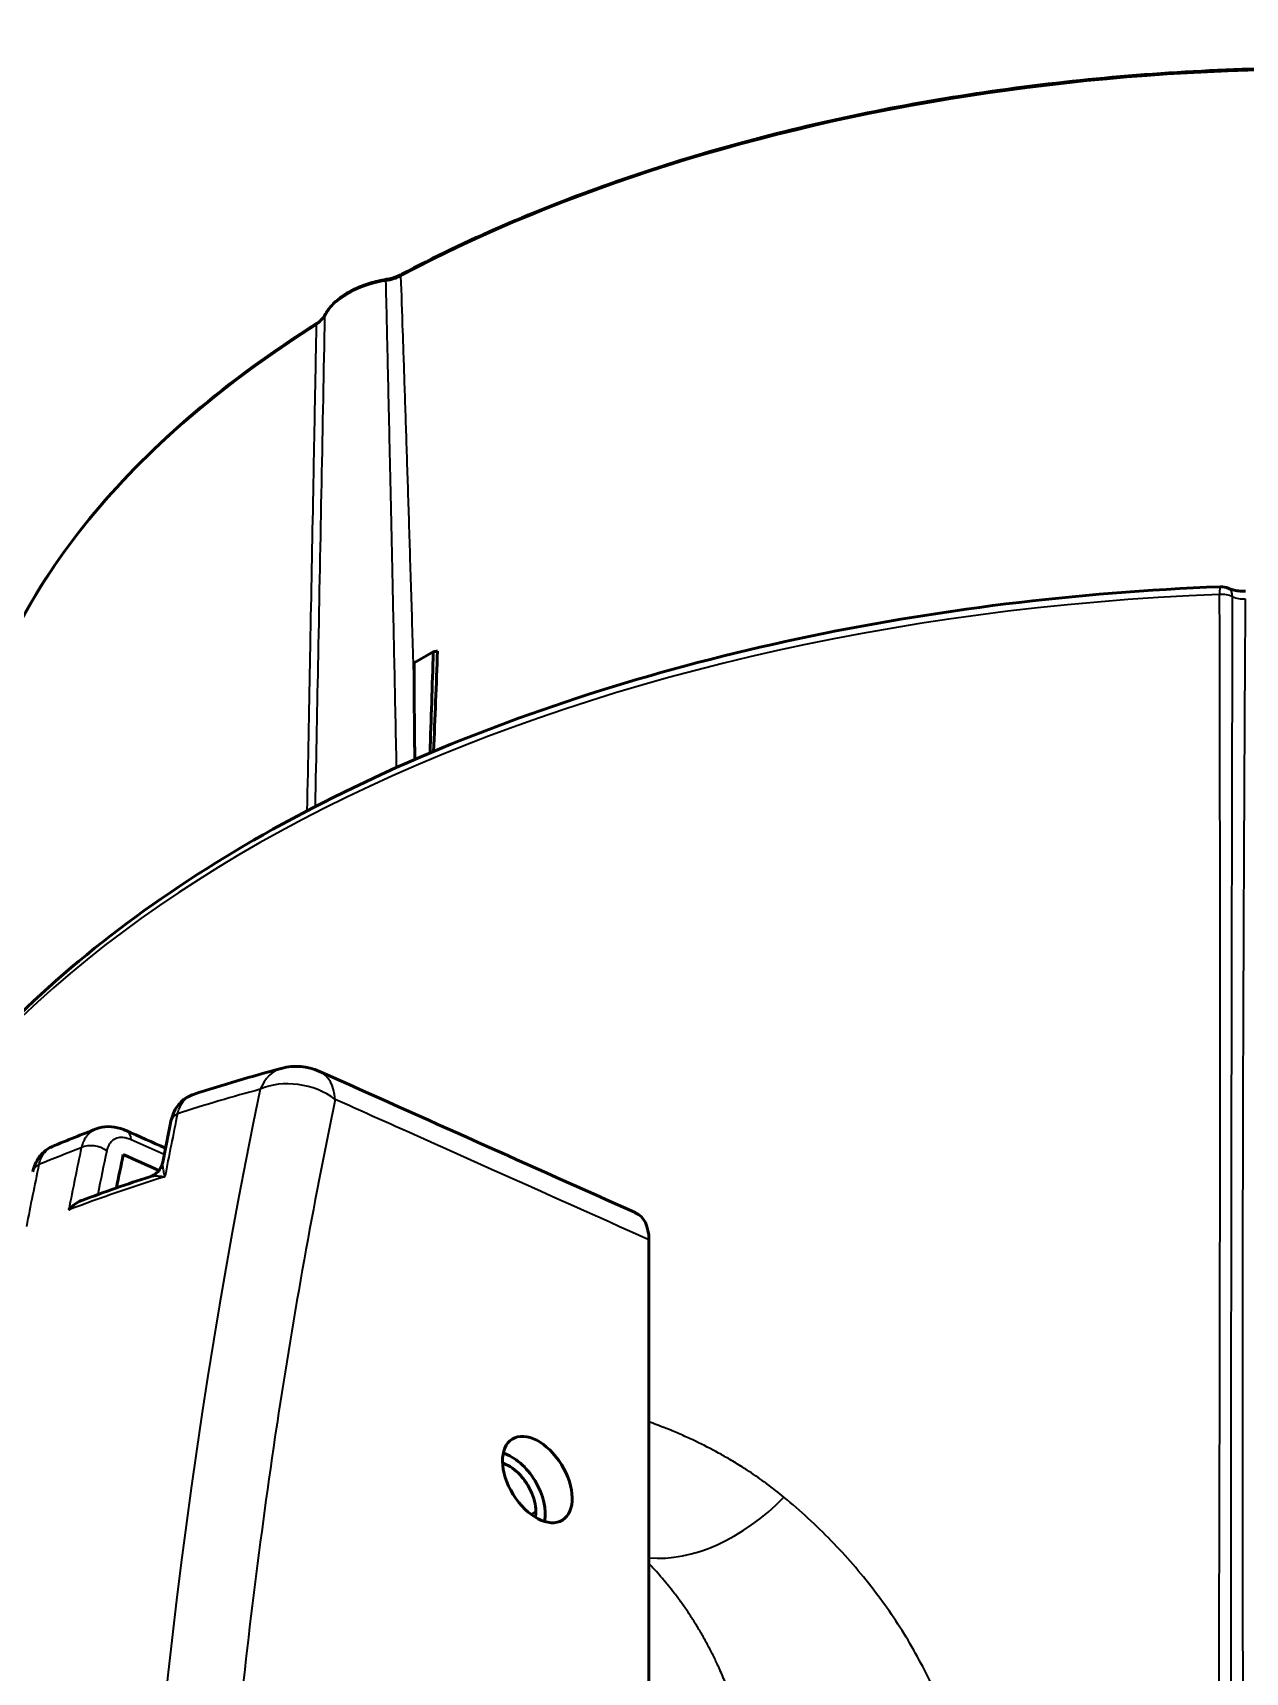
# Model space of a CAD drawing. Header units: millimetres. Extents: x 40 to 2195, y 40 to 1687.
# Drawn here: x 429.7 to 493.3, y 447 to 533 of the extents above; entities that cross this region are included whole.
import ezdxf

# ---------------------------------------------------------------- set-up
doc = ezdxf.new("R2010")
doc.units = ezdxf.units.MM
doc.header["$LTSCALE"] = 8
doc.layers.add('Visible (ISO)', color=7, linetype='Continuous', lineweight=50)
doc.layers.add('Visible Narrow (ISO)', color=7, linetype='Continuous', lineweight=35)

msp = doc.modelspace()

# ---------------------------------------------------------------- linework, layer by layer
at = {"layer": 'Visible (ISO)'}
for p, q in [((450.7, 500.55), (449.699, 499.972)), ((449.699, 498.596), (449.699, 499.972)), ((441.098, 475.037), (441.098, 475.037)), ((436.499, 473.76), (436.499, 473.76)), ((435.828, 473.003), (435.828, 473.003)), ((440.231, 470.516), (440.231, 470.516)), ((462.017, 469.69), (462.017, 351.447)), ((439.935, 468.887), (439.935, 468.887)), ((439.698, 467.546), (439.698, 467.546)), ((439.559, 466.743), (439.559, 466.743)), ((439.351, 465.511), (439.351, 465.511)), ((467.96, 455.147), (467.96, 455.147)), ((467.22, 454.599), (467.22, 454.599)), ((464.442, 449.575), (464.442, 449.575)), ((464.631, 449.265), (464.631, 449.265))]:
    msp.add_line(p, q, dxfattribs=at)
for centre, radius, start, end in [((492.039, 502.965), 1, 65.85974, 92.21454), ((443.505, 475.79), 3, 65.8966, 105.03161)]:
    msp.add_arc(centre, radius, start, end, dxfattribs=at)
for centre, major_axis, ratio, start_param, end_param in [((449.138, 520.181), (-0.093, 0.177), 0.551382, 6.283141, 6.283393), ((445.19, 518.122), (-0.178, 0.091), 0.783053, 6.28304, 6.283503), ((454.153, 494.066), (-11.75, 0), 0.57735, 4.990808, 5.010665), ((434.166, 474.508), (0.407, 0.913), 0.603237, 0.000059, 0.000144), ((748.555, 214.75), (-227.233, 393.451), 0.577444, 0.573167, 0.578583), ((459.894, 468.458), (1.499, 2.61), 0.575711, 5.496518, 6.341205), ((454.747, 456.291), (-1.318, 2.126), 0.597134, 3.701571, 5.685776)]:
    msp.add_ellipse(centre, major_axis=major_axis, ratio=ratio, start_param=start_param, end_param=end_param, dxfattribs=at)
msp.add_ellipse((456.162, 457.108), major_axis=(-1.318, 2.126), ratio=0.597134, dxfattribs=at)
for points, knots in [([(449.044, 520.358), (452.416, 522.14), (456.084, 523.735), (463.877, 526.49), (468.002, 527.652), (476.559, 529.498), (480.99, 530.184), (489.998, 531.054), (494.575, 531.24), (503.705, 531.103), (508.258, 530.781), (512.717, 530.211)], [4.7564126, 4.7564126, 4.7564126, 4.7564126, 4.9482427, 4.9482427, 5.1400727, 5.1400727, 5.3319028, 5.3319028, 5.5237328, 5.5237328, 5.7155629, 5.7155629, 5.7155629, 5.7155629]), ([(445.012, 518.213), (445.107, 518.398), (445.233, 518.575), (445.537, 518.908), (445.717, 519.063), (446.121, 519.349), (446.347, 519.478), (446.834, 519.708), (447.097, 519.809), (447.65, 519.977), (447.939, 520.045), (448.237, 520.096)], [4.2141934, 4.2141934, 4.2141934, 4.2141934, 4.4136823, 4.4136823, 4.6131713, 4.6131713, 4.8126603, 4.8126603, 5.0121493, 5.0121493, 5.2114133, 5.2114133, 5.2114133, 5.2114133]), ([(448.238, 520.096), (448.447, 520.131), (448.647, 520.187), (448.902, 520.288), (448.976, 520.321), (449.044, 520.358)], [0, 0, 0, 0, 0.06540045, 0.06540045, 0.0942294, 0.0942294, 0.0942294, 0.0942294]), ([(444.596, 517.793), (444.733, 517.879), (444.844, 517.977), (444.959, 518.121), (444.989, 518.167), (445.012, 518.213)], [0, 0, 0, 0, 0.06326743, 0.06326743, 0.09247902, 0.09247902, 0.09247902, 0.09247902]), ([(425.789, 490.332), (425.832, 492.35), (426.131, 494.366), (427.231, 498.349), (428.033, 500.317), (430.121, 504.16), (431.408, 506.037), (434.438, 509.66), (436.181, 511.406), (440.085, 514.732), (442.247, 516.311), (444.594, 517.791)], [3.9393337, 3.9393337, 3.9393337, 3.9393337, 4.0851616, 4.0851616, 4.2309894, 4.2309894, 4.3768173, 4.3768173, 4.5226452, 4.5226452, 4.6684315, 4.6684315, 4.6684315, 4.6684315]), ([(492.001, 503.964), (484.439, 503.672), (476.951, 502.748), (462.723, 499.71), (455.984, 497.595), (443.798, 492.338), (438.352, 489.197), (429.194, 482.12), (425.481, 478.185), (421.698, 472.279), (420.769, 470.517), (420.022, 468.725)], [0.852277, 0.852277, 0.852277, 0.852277, 1.139685, 1.139685, 1.427092, 1.427092, 1.7145, 1.7145, 2.001908, 2.001908, 2.119998, 2.119998, 2.119998, 2.119998]), ([(492.448, 503.878), (492.512, 503.849), (492.59, 503.821), (492.762, 503.774), (492.86, 503.755), (493.068, 503.728), (493.183, 503.721), (493.309, 503.723), (493.323, 503.723), (493.337, 503.724)], [0, 0, 0, 0, 0.03042135, 0.03042135, 0.06177183, 0.06177183, 0.09556021, 0.09556021, 0.09975197, 0.09975197, 0.09975197, 0.09975197]), ([(449.699, 498.596), (449.699, 498.557), (449.699, 498.466), (449.699, 498.262), (449.7, 498.076), (449.701, 497.882), (449.702, 497.685), (449.703, 497.486), (449.705, 497.284), (449.706, 497.079), (449.708, 496.872), (449.71, 496.662), (449.712, 496.45), (449.714, 496.235), (449.717, 496.018), (449.719, 495.799), (449.722, 495.578), (449.724, 495.355), (449.727, 495.13), (449.729, 494.977), (449.73, 494.899), (449.73, 494.897)], [0, 0, 0, 0, 0.0185185, 0.037037, 0.0555556, 0.0740741, 0.0925926, 0.1111111, 0.1296296, 0.1481481, 0.1666667, 0.1851852, 0.2037037, 0.2222222, 0.2407407, 0.2592593, 0.2777778, 0.2962963, 0.3148148, 0.3333333, 0.3337687, 0.3337687, 0.3337687, 0.3337687]), ([(436.932, 475.914), (436.991, 476.198), (437.103, 476.471), (437.417, 476.906), (437.612, 477.081), (437.921, 477.248), (438.013, 477.288), (438.108, 477.319)], [0.0006714, 0.0006714, 0.0006714, 0.0006714, 0.1000358, 0.1000358, 0.1871083, 0.1871083, 0.2216035, 0.2216035, 0.2216035, 0.2216035]), ([(433.007, 475.509), (433.207, 475.585), (433.423, 475.625), (433.855, 475.629), (434.076, 475.594), (434.385, 475.499), (434.48, 475.463), (434.573, 475.421)], [0, 0, 0, 0, 0.07354, 0.07354, 0.1485204, 0.1485204, 0.1825563, 0.1825563, 0.1825563, 0.1825563]), ([(429.68, 473.26), (429.74, 473.539), (429.852, 473.808), (430.164, 474.236), (430.357, 474.408), (430.618, 474.549), (430.662, 474.57), (430.706, 474.589)], [0.001273, 0.001273, 0.001273, 0.001273, 0.0991062, 0.0991062, 0.1850471, 0.1850471, 0.2016735, 0.2016735, 0.2016735, 0.2016735]), ([(435.828, 473.003), (435.931, 473.037), (436.029, 473.088), (436.2, 473.215), (436.276, 473.293), (436.398, 473.467), (436.446, 473.565), (436.485, 473.697), (436.493, 473.728), (436.499, 473.76)], [0, 0, 0, 0, 0.0323611, 0.0323611, 0.0642347, 0.0642347, 0.0961536, 0.0961536, 0.1057522, 0.1057522, 0.1057522, 0.1057522]), ([(431.565, 471.261), (431.57, 471.266), (431.58, 471.278), (431.59, 471.289), (431.678, 471.385), (431.77, 471.47), (431.968, 471.618), (432.076, 471.682), (432.212, 471.741), (432.235, 471.75), (432.259, 471.759)], [-0.1582515, -0.1582515, -0.1582515, -0.1582515, -0.15601305, -0.15377123, -0.15377123, -0.11691828, -0.11691828, -0.07905643, -0.07905643, -0.07126844, -0.07126844, -0.07126844, -0.07126844]), ([(454.336, 457.974), (454.43, 457.944), (454.679, 457.838), (455.082, 457.55), (455.497, 457.091), (455.825, 456.547), (456.037, 455.967), (456.084, 455.608), (456.085, 455.431)], [0.4374788, 0.4374788, 0.4374788, 0.4374788, 0.5, 0.6, 0.7, 0.8, 0.9, 1, 1, 1, 1])]:
    msp.add_open_spline(points, degree=3, knots=knots, dxfattribs=at)
for points in [[(450.529, 495.239), (450.587, 496.999), (450.644, 498.77), (450.7, 500.55)], [(450.717, 495.318), (450.787, 497.064), (450.856, 498.821), (450.924, 500.588)], [(438.108, 477.319), (439.645, 477.817), (441.182, 478.273), (442.717, 478.685)], [(444.73, 478.529), (450.255, 476.057), (455.779, 473.586), (461.304, 471.114)], [(436.499, 473.76), (436.641, 474.478), (436.785, 475.194), (436.931, 475.908)], [(430.729, 474.599), (431.487, 474.912), (432.247, 475.215), (433.007, 475.508)], [(433.007, 475.509), (433.007, 475.509), (433.007, 475.508), (433.007, 475.508)], [(434.574, 475.421), (435.264, 475.113), (435.955, 474.805), (436.645, 474.497)], [(434.429, 474.166), (435.051, 473.889), (435.675, 473.61), (436.301, 473.331)], [(432.259, 471.759), (433.449, 472.201), (434.639, 472.616), (435.828, 473.003)], [(456.085, 455.431), (456.085, 455.322), (456.075, 455.221), (456.057, 455.127)]]:
    msp.add_open_spline(points, degree=3, dxfattribs=at)
at = {"layer": 'Visible Narrow (ISO)'}
for p, q in [((436.579, 474.164), (434.848, 474.936)), ((431.753, 471.331), (431.753, 471.331)), ((456.085, 455.431), (455.835, 455.276))]:
    msp.add_line(p, q, dxfattribs=at)
for centre, major_axis, ratio, start_param, end_param in [((497.287, 489.82), (-71.5, 0), 0.57735, 4.494613, 5.453763), ((449.557, 517.38), (-4.753, 0), 0.57735, 4.998538, 5.995983), ((447.65, 521.119), (-2.003, 0.007), 0.575166, 1.859017, 2.314286), ((448.272, 519.899), (-0.033, 0.197), 0.230464, 0.000432, 0.918164), ((449.138, 520.181), (-0.093, 0.177), 0.551382, 0.000208, 0.806462), ((445.19, 518.122), (-0.178, 0.091), 0.783053, 0.000317, 0.363568), ((497.287, 489.823), (-71.503, 0), 0.57735, 5.541703, 6.270842), ((444.703, 517.624), (-0.107, 0.169), 0.60214, 0.000072, 0.745001), ((497.287, 457.75), (-79.522, 0), 0.57735, 4.779268, 6.042122), ((492.039, 502.965), (-0.039, 0.999), 0.054566, 0, 0.932093), ((492.039, 502.965), (-1, -0.002), 0.595439, 4.051164, 4.777981), ((492.039, 502.965), (0.409, 0.913), 0.500664, 5.461207, 6.283188), ((493.265, 503.878), (1, 0.005), 0.555571, 4.049691, 4.759916), ((443.505, 475.79), (-0.778, 2.897), 0.673819, 0.00002, 0.734718), ((443.505, 475.79), (1.225, 2.738), 0.601909, 5.438453, 6.283187), ((766.385, 226.783), (-238.777, 385.828), 0.597173, 0.561061, 0.925629), ((433.16, 339.302), (53.595, 136.594), 0.661565, 0.454725, 0.496186), ((443.505, 475.79), (-2.937, 0.613), 0.679236, 4.091982, 5.542328), ((752.723, 217.153), (227.99, -394.891), 0.57735, 3.718602, 3.728713), ((437.911, 475.708), (-0.98, 0.201), 0.684313, 5.55467, 6.283161), ((434.166, 474.508), (0.407, 0.913), 0.603237, 5.44543, 6.283244), ((433.212, 339.578), (53.409, 136.327), 0.661746, 0.543971, 0.565191), ((747.811, 214.317), (-228.209, 395.269), 0.57735, 0.574542, 0.584515), ((432.875, 473.928), (-0.979, 0.203), 0.685393, 4.092823, 5.573893), ((749.463, 213.885), (228.428, -395.689), 0.577345, 3.716183, 3.723202), ((745.635, 213.061), (228.286, -395.403), 0.57735, 3.715266, 3.725192), ((430.657, 473.045), (-0.979, 0.204), 0.685796, 5.582352, 6.283118), ((431.029, 342.26), (52.146, 129.941), 0.657901, 0.491931, 0.542368), ((465.219, 461.931), (-5.52, -8.135), 0.679402, 0.362358, 1.305553)]:
    msp.add_ellipse(centre, major_axis=major_axis, ratio=ratio, start_param=start_param, end_param=end_param, dxfattribs=at)
for points, knots in [([(448.776, 494.477), (448.772, 494.713), (448.767, 494.948), (448.762, 495.181), (448.724, 497.008), (448.688, 498.74), (448.653, 500.389), (448.618, 502.037), (448.585, 503.601), (448.552, 505.093), (448.52, 506.584), (448.489, 508.002), (448.459, 509.357), (448.429, 510.712), (448.401, 512.003), (448.373, 513.236), (448.345, 514.469), (448.318, 515.645), (448.292, 516.773), (448.265, 517.901), (448.24, 518.982), (448.215, 520.012)], [0.2340343, 0.2340343, 0.2340343, 0.2340343, 0.25, 0.25, 0.25, 0.375, 0.375, 0.375, 0.5, 0.5, 0.5, 0.625, 0.625, 0.625, 0.75, 0.75, 0.75, 0.875, 0.875, 0.875, 1, 1, 1, 1]), ([(449.699, 498.596), (449.653, 500.139), (449.609, 501.619), (449.523, 504.447), (449.481, 505.795), (449.4, 508.381), (449.361, 509.618), (449.284, 511.991), (449.247, 513.127), (449.174, 515.309), (449.139, 516.355), (449.07, 518.369), (449.036, 519.338), (449.003, 520.266)], [0, 0, 0, 0, 0.166667, 0.166667, 0.333333, 0.333333, 0.5, 0.5, 0.666667, 0.666667, 0.833333, 0.833333, 1, 1, 1, 1]), ([(444.998, 518.157), (444.942, 515.289), (444.885, 512.365), (444.827, 509.401), (444.769, 506.436), (444.71, 503.431), (444.65, 500.343), (444.6, 497.766), (444.548, 495.133), (444.495, 492.419)], [0, 0, 0, 0, 0.25, 0.25, 0.25, 0.5, 0.5, 0.5, 0.708599, 0.708599, 0.708599, 0.708599]), ([(444.555, 517.704), (444.528, 516.265), (444.5, 514.811), (444.444, 511.894), (444.416, 510.43), (444.337, 506.299), (444.286, 503.609), (444.228, 500.54), (444.222, 500.223), (444.168, 497.397), (444.119, 494.835), (444.069, 492.197)], [0, 0, 0, 0, 0.1255758, 0.1255758, 0.25, 0.25, 0.4742247, 0.4742247, 0.5, 0.5, 0.7032132, 0.7032132, 0.7032132, 0.7032132]), ([(491.879, 431.725), (491.901, 436.332), (491.921, 441.007), (491.937, 445.729), (491.954, 450.45), (491.967, 455.218), (491.977, 460.094), (491.987, 464.97), (491.994, 469.954), (491.997, 474.935), (492, 479.916), (491.998, 484.893), (491.994, 489.684), (491.99, 494.475), (491.982, 499.079), (491.973, 503.559)], [0, 0, 0, 0, 0.2, 0.2, 0.2, 0.4, 0.4, 0.4, 0.6, 0.6, 0.6, 0.8, 0.8, 0.8, 1, 1, 1, 1]), ([(492.562, 431.603), (492.563, 432.693), (492.564, 433.786), (492.566, 437.623), (492.567, 440.385), (492.569, 443.613), (492.569, 444.064), (492.57, 444.886), (492.57, 445.257), (492.571, 447.637), (492.572, 449.653), (492.575, 452.958), (492.576, 454.239), (492.578, 457.01), (492.579, 458.503), (492.583, 461.786), (492.584, 463.58), (492.587, 465.964), (492.588, 466.546), (492.591, 468.915), (492.593, 470.708), (492.597, 473.284), (492.598, 474.065), (492.601, 475.862), (492.602, 476.878), (492.607, 479.545), (492.609, 481.192), (492.615, 484.463), (492.618, 486.088), (492.622, 488.326), (492.624, 488.956), (492.629, 491.489), (492.632, 493.365), (492.637, 495.695), (492.638, 496.174), (492.643, 498.537), (492.646, 500.396), (492.651, 502.636), (492.652, 503.036), (492.652, 503.436)], [0, 0, 0, 0, 0.047197, 0.047197, 0.165173, 0.165173, 0.184274, 0.184274, 0.2, 0.2, 0.284977, 0.284977, 0.338404, 0.338404, 0.4, 0.4, 0.473014, 0.473014, 0.496509, 0.496509, 0.568647, 0.568647, 0.6, 0.6, 0.640834, 0.640834, 0.707323, 0.707323, 0.773812, 0.773812, 0.8, 0.8, 0.879656, 0.879656, 0.900348, 0.900348, 0.982114, 0.982114, 1, 1, 1, 1]), ([(493.316, 503.323), (493.301, 500.947), (493.287, 498.466), (493.273, 495.884), (493.259, 493.303), (493.245, 490.62), (493.233, 487.824), (493.22, 485.028), (493.209, 482.118), (493.199, 479.079), (493.189, 476.04), (493.182, 472.873), (493.177, 469.547), (493.171, 466.221), (493.169, 462.737), (493.17, 459.26), (493.171, 455.783), (493.175, 452.314), (493.181, 449.026), (493.186, 445.739), (493.194, 442.633), (493.203, 439.709), (493.211, 436.785), (493.22, 434.042), (493.229, 431.481)], [0, 0, 0, 0, 0.125, 0.125, 0.125, 0.25, 0.25, 0.25, 0.375, 0.375, 0.375, 0.5, 0.5, 0.5, 0.625, 0.625, 0.625, 0.75, 0.75, 0.75, 0.875, 0.875, 0.875, 1, 1, 1, 1]), ([(437.271, 476.304), (437.279, 476.334), (437.287, 476.364), (437.311, 476.44), (437.327, 476.487), (437.357, 476.563), (437.369, 476.593), (437.399, 476.658), (437.416, 476.692), (437.439, 476.736), (437.445, 476.746), (437.467, 476.785), (437.485, 476.815), (437.526, 476.877), (437.55, 476.909), (437.582, 476.949), (437.588, 476.958), (437.618, 476.994), (437.643, 477.021), (437.697, 477.075), (437.726, 477.101), (437.768, 477.135), (437.778, 477.143), (437.82, 477.175), (437.853, 477.198), (437.922, 477.239), (437.958, 477.258), (438.01, 477.282), (438.025, 477.288), (438.062, 477.303), (438.085, 477.311), (438.108, 477.319)], [0.0000189, 0.0000189, 0.0000189, 0.0000189, 0.0492957, 0.0492957, 0.125, 0.125, 0.1751668, 0.1751668, 0.2335196, 0.2335196, 0.25, 0.25, 0.3012822, 0.3012822, 0.3598595, 0.3598595, 0.375, 0.375, 0.4273397, 0.4273397, 0.4820452, 0.4820452, 0.5, 0.5, 0.5534162, 0.5534162, 0.6051156, 0.6051156, 0.625, 0.625, 0.6544715, 0.6544715, 0.6544715, 0.6544715]), ([(445.551, 477.057), (444.39, 471.493), (443.373, 465.826), (442.5, 460.052), (442.491, 459.994), (442.482, 459.935), (442.473, 459.877), (441.594, 454.042), (440.86, 448.099), (440.275, 442.058), (440.168, 440.947), (440.065, 439.833), (439.968, 438.716), (439.535, 433.756), (439.201, 428.733), (438.966, 423.65), (438.857, 421.298), (438.769, 418.933), (438.703, 416.555), (438.594, 412.638), (438.542, 408.688), (438.549, 404.708), (438.554, 401.051), (438.609, 397.367), (438.712, 393.659), (438.79, 390.881), (438.894, 388.088), (439.026, 385.282), (439.262, 380.269), (439.585, 375.213), (439.996, 370.121), (440.121, 368.561), (440.255, 366.996), (440.397, 365.429), (440.978, 359.02), (441.695, 352.556), (442.548, 346.034), (442.584, 345.757), (442.621, 345.479), (442.658, 345.202)], [0.0000012, 0.0000012, 0.0000012, 0.0000012, 0.1414246, 0.1414246, 0.1414246, 0.1428571, 0.1428571, 0.1428571, 0.2857143, 0.2857143, 0.2857143, 0.3119807, 0.3119807, 0.3119807, 0.4285714, 0.4285714, 0.4285714, 0.482534, 0.482534, 0.482534, 0.5714286, 0.5714286, 0.5714286, 0.6530896, 0.6530896, 0.6530896, 0.7142857, 0.7142857, 0.7142857, 0.8236304, 0.8236304, 0.8236304, 0.8571429, 0.8571429, 0.8571429, 0.9941772, 0.9941772, 0.9941772, 0.9999988, 0.9999988, 0.9999988, 0.9999988]), ([(462.017, 469.69), (459.282, 470.914), (456.542, 472.14), (453.798, 473.368), (452.348, 474.016), (450.896, 474.666), (449.444, 475.315), (448.147, 475.896), (446.85, 476.476), (445.551, 477.057)], [0, 0, 0, 0, 0.5, 0.5, 0.5, 0.764167, 0.764167, 0.764167, 1, 1, 1, 1]), ([(433.007, 475.508), (433.006, 475.508), (433.004, 475.508), (433.003, 475.507), (432.947, 475.485), (432.892, 475.459), (432.84, 475.428), (432.81, 475.41), (432.78, 475.39), (432.752, 475.37), (432.726, 475.351), (432.702, 475.332), (432.678, 475.312), (432.624, 475.265), (432.573, 475.212), (432.526, 475.155), (432.491, 475.111), (432.458, 475.065), (432.427, 475.016), (432.39, 474.956), (432.357, 474.892), (432.327, 474.825), (432.285, 474.73), (432.25, 474.628), (432.223, 474.519)], [0.4753843, 0.4753843, 0.4753843, 0.4753843, 0.4769786, 0.4769786, 0.4769786, 0.5546803, 0.5546803, 0.5546803, 0.6, 0.6, 0.6, 0.6399025, 0.6399025, 0.6399025, 0.7311391, 0.7311391, 0.7311391, 0.8, 0.8, 0.8, 0.8832563, 0.8832563, 0.8832563, 0.9999996, 0.9999996, 0.9999996, 0.9999996]), ([(434.848, 474.936), (434.754, 474.978), (434.661, 475.009), (434.571, 475.029), (434.543, 475.035), (434.515, 475.04), (434.488, 475.044), (434.372, 475.061), (434.262, 475.059), (434.16, 475.037), (434.058, 475.015), (433.964, 474.973), (433.883, 474.913), (433.867, 474.901), (433.851, 474.889), (433.836, 474.875), (433.775, 474.821), (433.722, 474.757), (433.678, 474.681), (433.655, 474.642), (433.635, 474.601), (433.617, 474.556), (433.592, 474.494), (433.572, 474.427), (433.557, 474.356)], [0, 0, 0, 0, 0.15307, 0.15307, 0.15307, 0.2, 0.2, 0.2, 0.4, 0.4, 0.4, 0.6, 0.6, 0.6, 0.639905, 0.639905, 0.639905, 0.8, 0.8, 0.8, 0.883259, 0.883259, 0.883259, 1, 1, 1, 1]), ([(429.999, 473.634), (430.025, 473.741), (430.059, 473.842), (430.099, 473.936), (430.128, 474.003), (430.16, 474.067), (430.196, 474.126), (430.24, 474.197), (430.288, 474.263), (430.341, 474.321), (430.371, 474.356), (430.404, 474.388), (430.437, 474.417), (430.46, 474.437), (430.484, 474.456), (430.508, 474.474), (430.555, 474.509), (430.604, 474.539), (430.655, 474.565), (430.679, 474.577), (430.704, 474.588), (430.729, 474.599)], [0.0000001, 0.0000001, 0.0000001, 0.0000001, 0.1164705, 0.1164705, 0.1164705, 0.2, 0.2, 0.2, 0.3010385, 0.3010385, 0.3010385, 0.3598008, 0.3598008, 0.3598008, 0.4, 0.4, 0.4, 0.476645, 0.476645, 0.476645, 0.5127593, 0.5127593, 0.5127593, 0.5127593]), ([(436.499, 473.76), (436.496, 473.746), (436.491, 473.71), (436.488, 473.642), (436.493, 473.55), (436.506, 473.442), (436.529, 473.316), (436.563, 473.169), (436.594, 473.057), (436.613, 472.997)], [0.4852023, 0.4852023, 0.4852023, 0.4852023, 0.5384615, 0.6153846, 0.6923077, 0.7692308, 0.8461538, 0.9230769, 0.999981, 0.999981, 0.999981, 0.999981]), ([(435.828, 473.003), (435.838, 473.007), (435.848, 473.009), (435.859, 473.012), (435.88, 473.018), (435.904, 473.023), (435.93, 473.027), (435.932, 473.027), (435.935, 473.028), (435.938, 473.028), (435.964, 473.032), (435.992, 473.035), (436.023, 473.037), (436.026, 473.038), (436.03, 473.038), (436.033, 473.038), (436.061, 473.04), (436.09, 473.041), (436.122, 473.041), (436.13, 473.041), (436.138, 473.041), (436.146, 473.041), (436.18, 473.041), (436.215, 473.04), (436.253, 473.038), (436.261, 473.037), (436.27, 473.037), (436.278, 473.036), (436.303, 473.035), (436.329, 473.033), (436.356, 473.03), (436.38, 473.028), (436.405, 473.025), (436.432, 473.022), (436.466, 473.018), (436.502, 473.014), (436.54, 473.008), (436.564, 473.005), (436.588, 473.001), (436.613, 472.997)], [0.5044489, 0.5044489, 0.5044489, 0.5044489, 0.5384615, 0.5384615, 0.5384615, 0.6083689, 0.6083689, 0.6083689, 0.6153846, 0.6153846, 0.6153846, 0.6844815, 0.6844815, 0.6844815, 0.6923077, 0.6923077, 0.6923077, 0.753826, 0.753826, 0.753826, 0.7692308, 0.7692308, 0.7692308, 0.8321499, 0.8321499, 0.8321499, 0.8461538, 0.8461538, 0.8461538, 0.8865244, 0.8865244, 0.8865244, 0.9230769, 0.9230769, 0.9230769, 0.9706222, 0.9706222, 0.9706222, 0.9999886, 0.9999886, 0.9999886, 0.9999886]), ([(469.106, 456.18), (468.819, 456.418), (468.521, 456.651), (468.16, 456.918), (468.108, 456.956), (467.768, 457.202), (467.473, 457.406), (467.084, 457.659), (466.999, 457.713), (466.701, 457.902), (466.484, 458.034), (466.071, 458.276), (465.876, 458.387), (465.288, 458.708), (464.883, 458.916), (464.414, 459.14), (464.366, 459.163), (464.101, 459.287), (463.88, 459.387), (463.437, 459.581), (463.216, 459.674), (462.948, 459.782), (462.903, 459.8), (462.579, 459.929), (462.298, 460.035), (462.017, 460.136)], [0.0000002, 0.0000002, 0.0000002, 0.0000002, 0.0427384, 0.0427384, 0.05, 0.05, 0.0891951, 0.0891951, 0.1, 0.1, 0.1268832, 0.1268832, 0.15, 0.15, 0.194875, 0.194875, 0.2, 0.2, 0.2229313, 0.2229313, 0.2454774, 0.2454774, 0.25, 0.25, 0.2781756, 0.2781756, 0.2781756, 0.2781756]), ([(466.647, 444.718), (466.588, 444.911), (466.526, 445.103), (466.373, 445.553), (466.281, 445.809), (466.142, 446.172), (466.099, 446.281), (465.955, 446.641), (465.85, 446.889), (465.713, 447.195), (465.686, 447.255), (465.634, 447.369), (465.609, 447.422), (465.498, 447.658), (465.41, 447.84), (465.229, 448.197), (465.136, 448.373), (464.948, 448.719), (464.853, 448.888), (464.658, 449.222), (464.559, 449.387), (464.447, 449.567), (464.435, 449.586), (464.419, 449.612), (464.414, 449.62), (464.297, 449.806), (464.184, 449.98), (463.955, 450.319), (463.84, 450.484), (463.603, 450.813), (463.481, 450.976), (463.25, 451.276), (463.141, 451.414), (463.004, 451.583), (462.976, 451.617), (462.828, 451.797), (462.708, 451.938), (462.469, 452.213), (462.35, 452.346), (462.19, 452.52), (462.148, 452.565), (462.077, 452.641), (462.047, 452.673), (462.017, 452.704)], [0, 0, 0, 0, 0.0529367, 0.0529367, 0.1259813, 0.1259813, 0.1577687, 0.1577687, 0.2315339, 0.2315339, 0.25, 0.25, 0.2661773, 0.2661773, 0.3224004, 0.3224004, 0.3786234, 0.3786234, 0.4344573, 0.4344573, 0.4908153, 0.4908153, 0.4973146, 0.4973146, 0.5, 0.5, 0.5626312, 0.5626312, 0.6252624, 0.6252624, 0.6908005, 0.6908005, 0.75, 0.75, 0.7652155, 0.7652155, 0.8309775, 0.8309775, 0.8977494, 0.8977494, 0.9212711, 0.9212711, 0.9383925, 0.9383925, 0.9383925, 0.9383925])]:
    msp.add_open_spline(points, degree=3, knots=knots, dxfattribs=at)
for points in [[(444.998, 518.157), (444.955, 518.073), (444.836, 517.911), (444.657, 517.769), (444.555, 517.704)], [(478.161, 443.006), (478.009, 443.491), (477.675, 444.457), (477.085, 445.887), (476.404, 447.293), (475.632, 448.676), (474.767, 450.031), (473.807, 451.356), (472.748, 452.652), (471.6, 453.902), (470.385, 455.083), (469.538, 455.822), (469.106, 456.18)]]:
    msp.add_open_spline(points, degree=3, dxfattribs=at)

doc.saveas('drawing.dxf')
